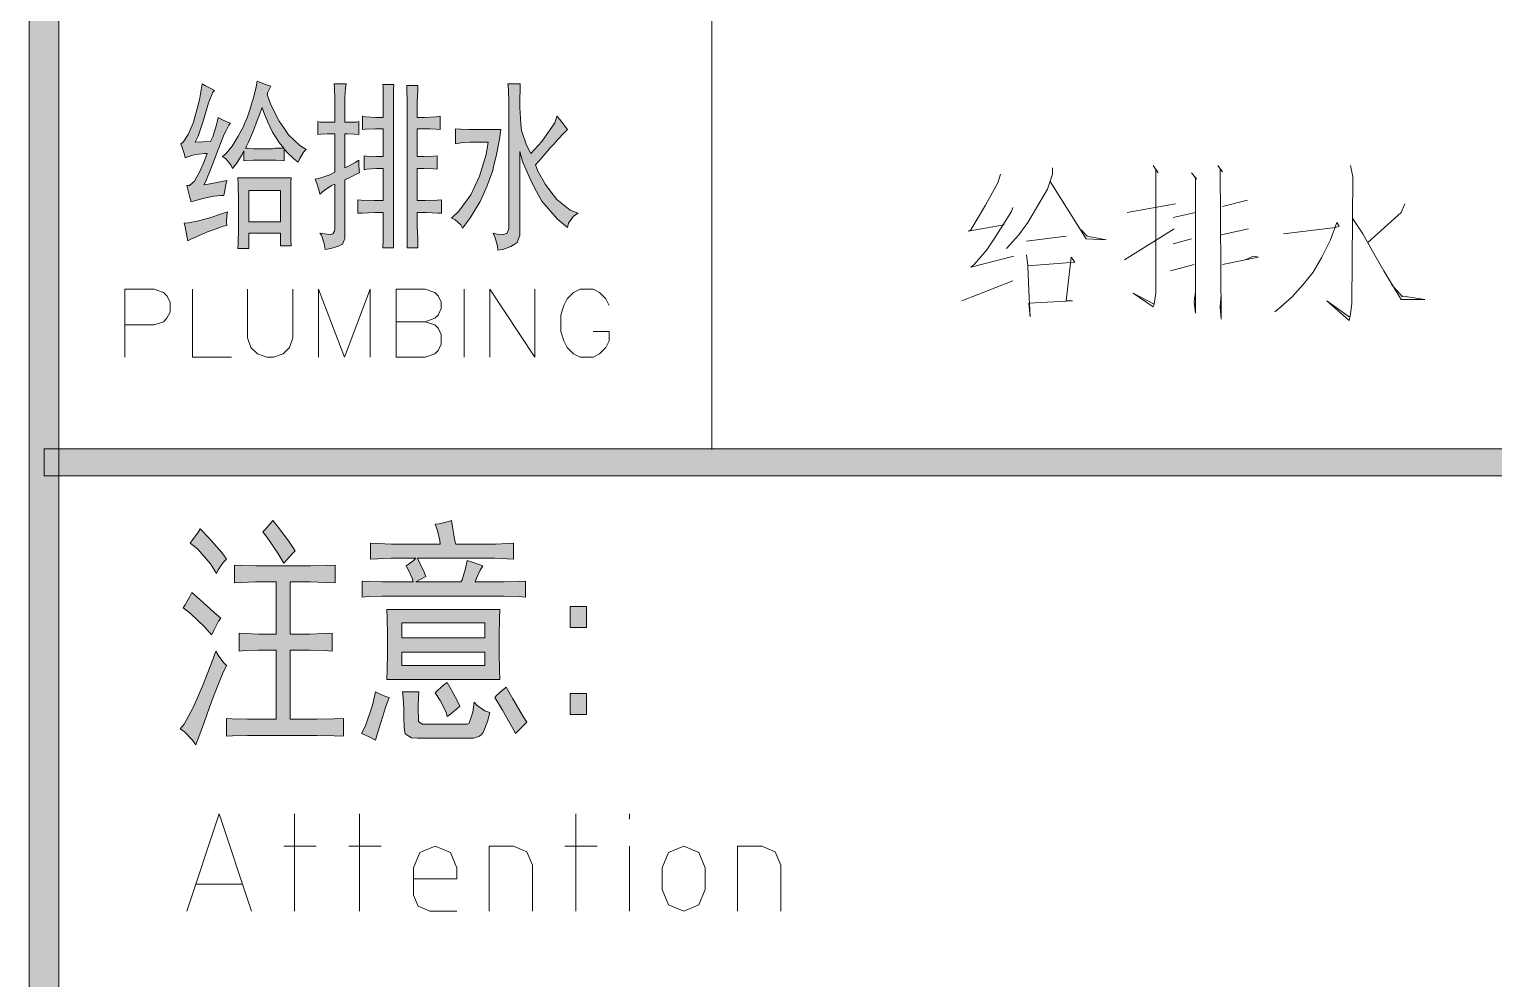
# Model space of a CAD drawing. Header units: millimetres. Extents: x 805 to 6044844, y 120 to 7887884.
# Drawn here: x 6035803 to 6039287, y 7865268 to 7867527 of the extents above; entities that cross this region are included whole.
import ezdxf

# ---------------------------------------------------------------- set-up
doc = ezdxf.new("R2010")
doc.units = ezdxf.units.MM

msp = doc.modelspace()

# ---------------------------------------------------------------- hatches: boundary and pattern name
h = msp.add_hatch(color=0)
h.dxf.hatch_style = 2
h.paths.add_polyline_path([(6035873.4, 7800292.4), (6035803.1, 7800292.4), (6035803.1, 7886384.4), (6035873.4, 7886384.4)])
h = msp.add_hatch(color=0)
h.dxf.hatch_style = 2
h.paths.add_polyline_path([(6036243.7, 7867381.1), (6036240, 7867377.4), (6036229.8, 7867351.6), (6036223.3, 7867329.6), (6036216.9, 7867308.1), (6036204.5, 7867272.2), (6036198.1, 7867258.2), (6036234.6, 7867259.8), (6036240, 7867270.6), (6036248.6, 7867299.6), (6036252.3, 7867317.3), (6036259.3, 7867313), (6036274.3, 7867306), (6036281.8, 7867303.8), (6036278.1, 7867298.5), (6036270.6, 7867284.5), (6036266.3, 7867275.9), (6036262.5, 7867266.8), (6036251.2, 7867236.8), (6036243.2, 7867215.8), (6036235.1, 7867194.9), (6036222.8, 7867165.4), (6036218.5, 7867156.8), (6036233.5, 7867159.5), (6036260.9, 7867164.3), (6036272.7, 7867167), (6036270.6, 7867156.8), (6036267.3, 7867139.1), (6036266.3, 7867131.6), (6036258.8, 7867131.6), (6036241, 7867129.4), (6036230.3, 7867127.3), (6036220.1, 7867125.1), (6036198.6, 7867119.8), (6036187.9, 7867116), (6036185.2, 7867126.2), (6036180.4, 7867145.5), (6036177.7, 7867155.2), (6036184.2, 7867155.2), (6036196, 7867165.4), (6036201.9, 7867176.1), (6036207.8, 7867186.9), (6036219.6, 7867214.2), (6036226, 7867230.9), (6036219.6, 7867230.9), (6036206.2, 7867229.8), (6036199.2, 7867228.7), (6036192.2, 7867227.1), (6036179.9, 7867223.3), (6036174, 7867220.7), (6036172.3, 7867228.7), (6036167, 7867245.4), (6036163.8, 7867254.5), (6036169.1, 7867258.2), (6036180.9, 7867276.5), (6036187.4, 7867291), (6036193.8, 7867306), (6036207.8, 7867358.6), (6036214.7, 7867396.7), (6036222.3, 7867392.4), (6036236.7, 7867384.9)])
h = msp.add_hatch(color=0)
h.paths.add_polyline_path([(6036377.9, 7867391.3), (6036375.2, 7867387), (6036370.9, 7867377.4), (6036369.3, 7867371.5), (6036377.4, 7867347.3), (6036397.2, 7867308.1), (6036408.5, 7867292), (6036419.8, 7867275.9), (6036446.6, 7867250.7), (6036461.6, 7867241.1), (6036455.7, 7867234.6), (6036446.6, 7867219.1), (6036442.8, 7867211), (6036432.6, 7867218.5), (6036416, 7867234.6), (6036409.6, 7867242.7), (6036409.6, 7867214.2), (6036402.6, 7867214.8), (6036390.2, 7867215.8), (6036384.3, 7867215.8), (6036343.5, 7867215.8), (6036336, 7867215.8), (6036321, 7867214.8), (6036313.5, 7867214.2), (6036313.5, 7867237.8), (6036309.2, 7867228.7), (6036295.8, 7867207.2), (6036286.7, 7867195.4), (6036282.4, 7867204), (6036270.6, 7867218.5), (6036262.5, 7867224.4), (6036271.1, 7867230.9), (6036286.1, 7867249.1), (6036293.1, 7867260.4), (6036300.1, 7867272.2), (6036311.9, 7867294.2), (6036316.7, 7867305.5), (6036321.5, 7867316.2), (6036329.6, 7867339.8), (6036332.8, 7867351.6), (6036336.6, 7867364), (6036342.5, 7867389.7), (6036345.2, 7867403.1), (6036353.2, 7867399.9), (6036369.8, 7867394)])
h.paths.add_polyline_path([(6036408.5, 7867244.3), (6036397.8, 7867257.2), (6036381.7, 7867281.8), (6036376.3, 7867293.7), (6036370.9, 7867305.5), (6036361.3, 7867329.1), (6036357.5, 7867340.9), (6036352.7, 7867328), (6036343, 7867303.8), (6036338.7, 7867292), (6036334.4, 7867280.2), (6036323.7, 7867256.6), (6036317.3, 7867244.3), (6036322.6, 7867243.7), (6036336, 7867242.7), (6036343.5, 7867242.7), (6036381.7, 7867242.7), (6036388.1, 7867243.7), (6036401.5, 7867244.3)])
h = msp.add_hatch(color=0)
h.dxf.hatch_style = 2
h.paths.add_polyline_path([(6036483.1, 7867170.2), (6036494.4, 7867172.9), (6036518, 7867180.9), (6036529.8, 7867186.9), (6036529.8, 7867278.1), (6036520.1, 7867278.1), (6036512.1, 7867278.1), (6036497, 7867277.6), (6036489.5, 7867276.5), (6036489.5, 7867307.1), (6036496, 7867306), (6036511, 7867305.5), (6036520.1, 7867305.5), (6036529.8, 7867305.5), (6036529.8, 7867351.1), (6036529.8, 7867362.9), (6036529.2, 7867385.4), (6036528.7, 7867396.7), (6036556.6, 7867396.7), (6036555.5, 7867387), (6036553.9, 7867364.5), (6036553.9, 7867351.1), (6036553.9, 7867305.5), (6036565.7, 7867305.5), (6036581.8, 7867306), (6036587.2, 7867307.1), (6036587.2, 7867276.5), (6036577, 7867277.6), (6036560.4, 7867278.1), (6036553.9, 7867278.1), (6036553.9, 7867197), (6036562.5, 7867200.8), (6036578.6, 7867209.9), (6036587.2, 7867215.8), (6036587.2, 7867205.6), (6036587.7, 7867190.6), (6036588.3, 7867185.2), (6036582.4, 7867183.1), (6036565.7, 7867174.5), (6036553.9, 7867168.6), (6036553.9, 7867040.3), (6036553.4, 7867029.1), (6036548, 7867015.7), (6036543.2, 7867013), (6036538.4, 7867010.8), (6036520.7, 7867005.5), (6036507.2, 7867002.8), (6036504.6, 7867017.3), (6036498.1, 7867036.6), (6036494.4, 7867041.9), (6036505.1, 7867040.3), (6036519, 7867038.7), (6036522.3, 7867039.3), (6036525.5, 7867039.8), (6036529.2, 7867046.2), (6036529.8, 7867052.1), (6036529.8, 7867158.4), (6036522.3, 7867155.2), (6036504.6, 7867143.4), (6036494.4, 7867134.8), (6036492.7, 7867142.3), (6036486.8, 7867160)])
h = msp.add_hatch(color=0)
h.dxf.hatch_style = 2
h.paths.add_polyline_path([(6036645.2, 7867340.9), (6036645.2, 7867360.2), (6036644.6, 7867387), (6036644.1, 7867395.1), (6036670.4, 7867395.1), (6036669.9, 7867383.3), (6036669.3, 7867352.7), (6036669.3, 7867333.9), (6036669.3, 7867006.5), (6036644.1, 7867006.5), (6036644.6, 7867024.8), (6036645.2, 7867054.3), (6036645.2, 7867065.6), (6036645.2, 7867090.8), (6036624.8, 7867090.8), (6036594.7, 7867089.7), (6036584.5, 7867089.2), (6036584.5, 7867121.4), (6036592.6, 7867120.3), (6036623.2, 7867119.8), (6036645.2, 7867119.8), (6036645.2, 7867195.4), (6036629.1, 7867195.4), (6036606, 7867193.8), (6036599.5, 7867192.2), (6036599.5, 7867226), (6036605.4, 7867225), (6036628, 7867224.4), (6036645.2, 7867224.4), (6036645.2, 7867289.9), (6036626.9, 7867289.9), (6036602.2, 7867289.4), (6036595.8, 7867288.3), (6036595.8, 7867320.5), (6036602.8, 7867318.9), (6036627.5, 7867317.3), (6036645.2, 7867317.3)])
h = msp.add_hatch(color=0)
h.dxf.hatch_style = 2
h.paths.add_polyline_path([(6036727.8, 7867392.9), (6036727.3, 7867382.2), (6036726.2, 7867354.3), (6036726.2, 7867337.7), (6036726.2, 7867317.3), (6036743.4, 7867317.3), (6036770.7, 7867318.9), (6036780.9, 7867320.5), (6036780.9, 7867288.3), (6036771.3, 7867289.4), (6036756.8, 7867289.9), (6036752, 7867289.9), (6036726.2, 7867289.9), (6036726.2, 7867224.4), (6036741.8, 7867224.4), (6036764.8, 7867225), (6036773.4, 7867226), (6036773.4, 7867193.8), (6036764.8, 7867194.9), (6036741.8, 7867195.4), (6036726.2, 7867195.4), (6036726.2, 7867119.8), (6036745, 7867119.8), (6036773.4, 7867120.3), (6036783.6, 7867121.4), (6036783.6, 7867089.2), (6036775.6, 7867089.7), (6036747.1, 7867090.8), (6036726.2, 7867090.8), (6036726.2, 7867065.6), (6036726.2, 7867058.6), (6036727.3, 7867029.1), (6036727.8, 7867006.5), (6036702.1, 7867006.5), (6036702.1, 7867337.7), (6036702.1, 7867355.9), (6036701.5, 7867383.8), (6036701, 7867392.9)])
h = msp.add_hatch(color=0)
h.dxf.hatch_style = 2
h.paths.add_polyline_path([(6036970.9, 7867396.7), (6036970.9, 7867383.8), (6036970.4, 7867361.3), (6036970.4, 7867351.1), (6036969.9, 7867340.9), (6036971.5, 7867315.7), (6036972.5, 7867301.2), (6036974.1, 7867286.1), (6036986, 7867251.3), (6036996.2, 7867230.9), (6037022.4, 7867259.8), (6037053, 7867304.4), (6037058.4, 7867320.5), (6037065.4, 7867311.9), (6037077.7, 7867295.8), (6037083.6, 7867288.3), (6037075.6, 7867280.8), (6037059.5, 7867264.1), (6037051.4, 7867254.5), (6037043.4, 7867245.4), (6037021.4, 7867220.1), (6037007.4, 7867204), (6037012.8, 7867189.5), (6037031, 7867157.3), (6037044.5, 7867139.6), (6037057.9, 7867121.9), (6037090.1, 7867096.7), (6037108.9, 7867089.2), (6037098.1, 7867082.2), (6037085.8, 7867065.6), (6037083.6, 7867055.4), (6037059.5, 7867074.7), (6037022.4, 7867117.6), (6037009.6, 7867141.2), (6036996.7, 7867165.4), (6036976.8, 7867212.6), (6036969.9, 7867236.2), (6036969.9, 7867048.4), (6036970.4, 7867036.6), (6036963.4, 7867019.9), (6036956.4, 7867014.6), (6036948.9, 7867009.7), (6036929.6, 7867002.8), (6036917.8, 7867001.2), (6036917.3, 7867010.8), (6036911.4, 7867030.7), (6036906.5, 7867041.9), (6036916.2, 7867039.3), (6036931.2, 7867038.2), (6036935.5, 7867040.3), (6036939.8, 7867041.9), (6036944.1, 7867052.7), (6036944.1, 7867062.3), (6036944.1, 7867329.1), (6036944.1, 7867350), (6036943, 7867383.8), (6036941.9, 7867396.7)])
h = msp.add_hatch(color=0)
h.dxf.hatch_style = 2
h.paths.add_polyline_path([(6036925.3, 7867288.3), (6036922.1, 7867265.7), (6036914, 7867225), (6036909.2, 7867206.7), (6036904.9, 7867188.5), (6036892, 7867152.5), (6036884, 7867134.8), (6036875.9, 7867117.1), (6036851.2, 7867076.3), (6036834.1, 7867053.8), (6036829.8, 7867061.3), (6036816.4, 7867073.1), (6036807.2, 7867077.4), (6036825, 7867094), (6036853.4, 7867133.2), (6036863.6, 7867155.2), (6036874.3, 7867177.2), (6036889.9, 7867228.7), (6036894.7, 7867258.2), (6036860.9, 7867258.2), (6036851.2, 7867258.2), (6036829.8, 7867256.6), (6036817.4, 7867254.5), (6036817.4, 7867289.9), (6036829.2, 7867289.4), (6036849.6, 7867288.3), (6036859.3, 7867288.3)])
h = msp.add_hatch(color=0)
h.paths.add_polyline_path([(6036401, 7867011.4), (6036401, 7867041.9), (6036325.8, 7867041.9), (6036325.8, 7867004.9), (6036299.5, 7867004.9), (6036300.1, 7867014.6), (6036300.6, 7867055.4), (6036300.6, 7867086), (6036300.6, 7867116), (6036300.1, 7867160), (6036299.5, 7867173.4), (6036426.2, 7867173.4), (6036425.7, 7867162.7), (6036425.1, 7867123.5), (6036425.1, 7867096.2), (6036425.1, 7867068.2), (6036425.7, 7867025.8), (6036426.2, 7867011.4)])
h.paths.add_polyline_path([(6036401, 7867068.8), (6036401, 7867143.4), (6036325.8, 7867143.4), (6036325.8, 7867068.8)])
h = msp.add_hatch(color=0)
h.dxf.hatch_style = 2
h.paths.add_polyline_path([(6036171.3, 7867065.6), (6036182, 7867066.1), (6036206.2, 7867070.9), (6036219.6, 7867074.7), (6036233, 7867078.4), (6036260.4, 7867087.6), (6036274.3, 7867092.4), (6036272.7, 7867083.8), (6036272.2, 7867068.2), (6036272.7, 7867060.2), (6036264.7, 7867058), (6036241.6, 7867050), (6036227.1, 7867044.6), (6036212.6, 7867038.7), (6036189, 7867028.5), (6036180.4, 7867023.2), (6036178.3, 7867035), (6036174, 7867056.4)])
h = msp.add_hatch(color=0)
h.dxf.hatch_style = 2
h.paths.add_polyline_path([(6035838.5, 7866464.5), (6035838.5, 7866528.9), (6043344, 7866528.9), (6043344, 7866464.5)])
h = msp.add_hatch(color=0)
h.dxf.hatch_style = 2
h.paths.add_polyline_path([(6036358.6, 7866330.8), (6036364.5, 7866336.8), (6036376.3, 7866350.2), (6036382.2, 7866358.2), (6036392.9, 7866345.3), (6036419.8, 7866309.4), (6036435.9, 7866285.8), (6036429.4, 7866279.3), (6036416, 7866264.3), (6036409, 7866256.8), (6036394.5, 7866280.4), (6036369.3, 7866317.4)])
h = msp.add_hatch(color=0)
h.dxf.hatch_style = 2
h.paths.add_polyline_path([(6036679.5, 7866268.1), (6036663.9, 7866268.1), (6036631.7, 7866267), (6036615.1, 7866265.9), (6036615.1, 7866304), (6036632.8, 7866302.9), (6036665, 7866301.9), (6036679.5, 7866301.9), (6036780.4, 7866301.9), (6036779.9, 7866310.5), (6036774, 7866334.6), (6036768.6, 7866349.1), (6036778.3, 7866350.2), (6036797.6, 7866354.5), (6036807.8, 7866358.2), (6036811, 7866337.8), (6036815.8, 7866309.4), (6036818, 7866301.9), (6036895.3, 7866301.9), (6036912.4, 7866301.9), (6036941.9, 7866302.9), (6036954.8, 7866304), (6036954.8, 7866265.9), (6036940.3, 7866267), (6036910.8, 7866268.1), (6036895.3, 7866268.1), (6036726.7, 7866268.1), (6036732.6, 7866256.8), (6036742.8, 7866235.3), (6036746.6, 7866225.1), (6036723, 7866211.7), (6036829.8, 7866211.7), (6036833, 7866217.1), (6036840.5, 7866243.4), (6036844.8, 7866263.2), (6036855, 7866260), (6036873.3, 7866253), (6036881.8, 7866249.8), (6036875.9, 7866239.6), (6036866.8, 7866220.8), (6036863.6, 7866211.7), (6036914, 7866211.7), (6036932.8, 7866211.7), (6036967.2, 7866212.8), (6036983.3, 7866213.9), (6036983.3, 7866175.7), (6036967.2, 7866176.8), (6036932.8, 7866177.9), (6036914, 7866177.9), (6036660.7, 7866177.9), (6036643, 7866177.9), (6036609.7, 7866176.8), (6036594.7, 7866175.7), (6036594.7, 7866213.9), (6036610.8, 7866212.8), (6036643.6, 7866211.7), (6036660.7, 7866211.7), (6036716.5, 7866211.7), (6036713.9, 7866220.8), (6036705.3, 7866239.6), (6036699.4, 7866249.8), (6036704.7, 7866253), (6036716.5, 7866262.2), (6036723, 7866268.1)])
h = msp.add_hatch(color=0)
h.dxf.hatch_style = 2
h.paths.add_polyline_path([(6036209.9, 7866337.8), (6036229.8, 7866317.4), (6036261.4, 7866281.5), (6036272.2, 7866265.9), (6036264.7, 7866257.9), (6036252.8, 7866240.7), (6036248.6, 7866232.1), (6036234.1, 7866254.6), (6036202.9, 7866290.6), (6036185.8, 7866304), (6036191.7, 7866312.1), (6036204, 7866328.7)])
h = msp.add_hatch(color=0)
h.dxf.hatch_style = 2
h.paths.add_polyline_path([(6036456.3, 7866249.8), (6036472.4, 7866249.8), (6036509.4, 7866250.9), (6036530.8, 7866252), (6036530.8, 7866209.6), (6036507.8, 7866210.6), (6036471.3, 7866211.7), (6036457.9, 7866211.7), (6036424.1, 7866211.7), (6036424.1, 7866087.7), (6036456.3, 7866087.7), (6036470.7, 7866087.7), (6036504.6, 7866088.8), (6036523.9, 7866089.9), (6036523.9, 7866046.9), (6036505.1, 7866048.6), (6036471.3, 7866049.6), (6036456.3, 7866049.6), (6036424.1, 7866049.6), (6036424.1, 7865884.9), (6036466.4, 7865884.9), (6036486.8, 7865884.9), (6036528.7, 7865885.9), (6036550.7, 7865887), (6036550.7, 7865844.6), (6036528.7, 7865845.7), (6036487.4, 7865846.8), (6036468.1, 7865846.8), (6036344.6, 7865846.8), (6036322.6, 7865846.8), (6036286.7, 7865845.7), (6036272.2, 7865844.6), (6036272.2, 7865887), (6036285.6, 7865885.9), (6036322.6, 7865884.9), (6036346.2, 7865884.9), (6036390.2, 7865884.9), (6036390.2, 7866049.6), (6036363.4, 7866049.6), (6036347.3, 7866049.6), (6036316.7, 7866048.6), (6036302.8, 7866046.9), (6036302.8, 7866089.9), (6036316.7, 7866088.8), (6036348.4, 7866087.7), (6036365, 7866087.7), (6036390.2, 7866087.7), (6036390.2, 7866211.7), (6036358.6, 7866211.7), (6036341.4, 7866211.7), (6036307.6, 7866210.6), (6036291, 7866209.6), (6036291, 7866252), (6036307.6, 7866250.9), (6036342.5, 7866249.8), (6036360.2, 7866249.8)])
h = msp.add_hatch(color=0)
h.dxf.hatch_style = 2
h.paths.add_polyline_path([(6036189.5, 7866187), (6036208.8, 7866169.8), (6036243.2, 7866139.3), (6036258.8, 7866125.8), (6036253.4, 7866118.3), (6036242.7, 7866097.9), (6036236.7, 7866085.6), (6036220.6, 7866104.4), (6036186.8, 7866137.1), (6036169.1, 7866150.5), (6036174, 7866157.5), (6036184.2, 7866175.7)])
h = msp.add_hatch(color=0)
h.paths.add_polyline_path([(6036922.6, 7866146.2), (6036921.6, 7866124.8), (6036921, 7866083.4), (6036921, 7866063), (6036921, 7866043.7), (6036921.6, 7866001.9), (6036922.6, 7865979.9), (6036653.7, 7865979.9), (6036654.8, 7866001.9), (6036655.4, 7866044.8), (6036655.4, 7866065.2), (6036655.4, 7866085.6), (6036654.8, 7866125.8), (6036653.7, 7866146.2)])
h.paths.add_polyline_path([(6036887.2, 7866078.6), (6036887.2, 7866114.6), (6036689.2, 7866114.6), (6036689.2, 7866078.6)])
h.paths.add_polyline_path([(6036887.2, 7866013.1), (6036887.2, 7866044.8), (6036689.2, 7866044.8), (6036689.2, 7866013.1)])
h = msp.add_hatch(color=0)
h.dxf.hatch_style = 2
h.paths.add_polyline_path([(6037128.7, 7866103.3), (6037089.5, 7866103.3), (6037089.5, 7866153.2), (6037128.7, 7866153.2)])
h = msp.add_hatch(color=0)
h.dxf.hatch_style = 2
h.paths.add_polyline_path([(6036272.2, 7866013.1), (6036263, 7865993.3), (6036242.1, 7865941.8), (6036230.8, 7865911.2), (6036219.6, 7865880), (6036204, 7865836.6), (6036199.7, 7865824.2), (6036191.1, 7865835.5), (6036172.3, 7865854.8), (6036162.2, 7865862.3), (6036171.8, 7865873.6), (6036192.7, 7865912.8), (6036204.5, 7865940.1), (6036216.4, 7865968.1), (6036237.3, 7866021.2), (6036246.9, 7866046.9), (6036252.8, 7866037.3), (6036265.2, 7866020.1)])
h = msp.add_hatch(color=0)
h.dxf.hatch_style = 2
h.paths.add_polyline_path([(6036797.6, 7865972.9), (6036806.7, 7865955.7), (6036821.7, 7865927.8), (6036827.6, 7865916.5), (6036820.1, 7865909.6), (6036805.1, 7865897.2), (6036797.6, 7865891.8), (6036794.9, 7865902), (6036780.4, 7865929.9), (6036768.6, 7865948.2), (6036774, 7865953.6), (6036788.5, 7865965.9)])
h = msp.add_hatch(color=0)
h.dxf.hatch_style = 2
h.paths.add_polyline_path([(6036659.1, 7865936.9), (6036651.6, 7865915.5), (6036635.5, 7865865), (6036626.9, 7865835.5), (6036616.7, 7865840.9), (6036600.1, 7865848.9), (6036593.1, 7865851.1), (6036603.3, 7865869.3), (6036619.9, 7865918.7), (6036626.9, 7865950.3), (6036634.4, 7865946), (6036650.5, 7865939.1)])
h = msp.add_hatch(color=0)
h.dxf.hatch_style = 2
h.paths.add_polyline_path([(6036730, 7865950.3), (6036728.9, 7865938), (6036728.3, 7865917.6), (6036728.3, 7865909.6), (6036728.3, 7865903.1), (6036728.9, 7865890.8), (6036728.9, 7865884.9), (6036729.4, 7865879.5), (6036737.5, 7865873.6), (6036745, 7865873.6), (6036844.8, 7865873.6), (6036849.6, 7865875.7), (6036858.2, 7865902), (6036861.4, 7865925.7), (6036868.4, 7865917.6), (6036887.2, 7865905.3), (6036899, 7865901), (6036893.1, 7865879.5), (6036882.9, 7865853.7), (6036878.6, 7865848.9), (6036874.3, 7865844.6), (6036859.8, 7865839.8), (6036849.6, 7865839.8), (6036726.7, 7865839.8), (6036712.2, 7865840.9), (6036697.2, 7865850.5), (6036696.1, 7865859.1), (6036695.1, 7865867.7), (6036694.5, 7865887), (6036694.5, 7865898.3), (6036694.5, 7865909.6), (6036692.9, 7865935.9), (6036691.3, 7865950.3)])
h = msp.add_hatch(color=0)
h.dxf.hatch_style = 2
h.paths.add_polyline_path([(6036937.7, 7865961.6), (6036953.8, 7865933.7), (6036978.4, 7865891.8), (6036986.5, 7865878.4), (6036979, 7865870.4), (6036965.6, 7865857), (6036959.7, 7865851.1), (6036953.8, 7865863.4), (6036929.1, 7865906.3), (6036910.8, 7865936.9), (6036915.6, 7865942.3), (6036929.1, 7865954.6)])
h = msp.add_hatch(color=0)
h.dxf.hatch_style = 2
h.paths.add_polyline_path([(6037128.7, 7865896.1), (6037089.5, 7865896.1), (6037089.5, 7865946), (6037128.7, 7865946)])

# ---------------------------------------------------------------- linework, layer by layer
at = {"color": 0, "lineweight": 0}
for points in [[(6035873.4, 7800292.4), (6035803.1, 7800292.4), (6035803.1, 7886384.4), (6035873.4, 7886384.4)], [(6036243.7, 7867381.1), (6036240, 7867377.4), (6036229.8, 7867351.6), (6036223.3, 7867329.6), (6036216.9, 7867308.1), (6036204.5, 7867272.2), (6036198.1, 7867258.2), (6036234.6, 7867259.8), (6036240, 7867270.6), (6036248.6, 7867299.6), (6036252.3, 7867317.3), (6036259.3, 7867313), (6036274.3, 7867306), (6036281.8, 7867303.8), (6036278.1, 7867298.5), (6036270.6, 7867284.5), (6036266.3, 7867275.9), (6036262.5, 7867266.8), (6036251.2, 7867236.8), (6036243.2, 7867215.8), (6036235.1, 7867194.9), (6036222.8, 7867165.4), (6036218.5, 7867156.8), (6036233.5, 7867159.5), (6036260.9, 7867164.3), (6036272.7, 7867167), (6036270.6, 7867156.8), (6036267.3, 7867139.1), (6036266.3, 7867131.6), (6036258.8, 7867131.6), (6036241, 7867129.4), (6036230.3, 7867127.3), (6036220.1, 7867125.1), (6036198.6, 7867119.8), (6036187.9, 7867116), (6036185.2, 7867126.2), (6036180.4, 7867145.5), (6036177.7, 7867155.2), (6036184.2, 7867155.2), (6036196, 7867165.4), (6036201.9, 7867176.1), (6036207.8, 7867186.9), (6036219.6, 7867214.2), (6036226, 7867230.9), (6036219.6, 7867230.9), (6036206.2, 7867229.8), (6036199.2, 7867228.7), (6036192.2, 7867227.1), (6036179.9, 7867223.3), (6036174, 7867220.7), (6036172.3, 7867228.7), (6036167, 7867245.4), (6036163.8, 7867254.5), (6036169.1, 7867258.2), (6036180.9, 7867276.5), (6036187.4, 7867291), (6036193.8, 7867306), (6036207.8, 7867358.6), (6036214.7, 7867396.7), (6036222.3, 7867392.4), (6036236.7, 7867384.9)], [(6036377.9, 7867391.3), (6036375.2, 7867387), (6036370.9, 7867377.4), (6036369.3, 7867371.5), (6036377.4, 7867347.3), (6036397.2, 7867308.1), (6036408.5, 7867292), (6036419.8, 7867275.9), (6036446.6, 7867250.7), (6036461.6, 7867241.1), (6036455.7, 7867234.6), (6036446.6, 7867219.1), (6036442.8, 7867211), (6036432.6, 7867218.5), (6036416, 7867234.6), (6036409.6, 7867242.7), (6036409.6, 7867214.2), (6036402.6, 7867214.8), (6036390.2, 7867215.8), (6036384.3, 7867215.8), (6036343.5, 7867215.8), (6036336, 7867215.8), (6036321, 7867214.8), (6036313.5, 7867214.2), (6036313.5, 7867237.8), (6036309.2, 7867228.7), (6036295.8, 7867207.2), (6036286.7, 7867195.4), (6036282.4, 7867204), (6036270.6, 7867218.5), (6036262.5, 7867224.4), (6036271.1, 7867230.9), (6036286.1, 7867249.1), (6036293.1, 7867260.4), (6036300.1, 7867272.2), (6036311.9, 7867294.2), (6036316.7, 7867305.5), (6036321.5, 7867316.2), (6036329.6, 7867339.8), (6036332.8, 7867351.6), (6036336.6, 7867364), (6036342.5, 7867389.7), (6036345.2, 7867403.1), (6036353.2, 7867399.9), (6036369.8, 7867394)], [(6036483.1, 7867170.2), (6036494.4, 7867172.9), (6036518, 7867180.9), (6036529.8, 7867186.9), (6036529.8, 7867278.1), (6036520.1, 7867278.1), (6036512.1, 7867278.1), (6036497, 7867277.6), (6036489.5, 7867276.5), (6036489.5, 7867307.1), (6036496, 7867306), (6036511, 7867305.5), (6036520.1, 7867305.5), (6036529.8, 7867305.5), (6036529.8, 7867351.1), (6036529.8, 7867362.9), (6036529.2, 7867385.4), (6036528.7, 7867396.7), (6036556.6, 7867396.7), (6036555.5, 7867387), (6036553.9, 7867364.5), (6036553.9, 7867351.1), (6036553.9, 7867305.5), (6036565.7, 7867305.5), (6036581.8, 7867306), (6036587.2, 7867307.1), (6036587.2, 7867276.5), (6036577, 7867277.6), (6036560.4, 7867278.1), (6036553.9, 7867278.1), (6036553.9, 7867197), (6036562.5, 7867200.8), (6036578.6, 7867209.9), (6036587.2, 7867215.8), (6036587.2, 7867205.6), (6036587.7, 7867190.6), (6036588.3, 7867185.2), (6036582.4, 7867183.1), (6036565.7, 7867174.5), (6036553.9, 7867168.6), (6036553.9, 7867040.3), (6036553.4, 7867029.1), (6036548, 7867015.7), (6036543.2, 7867013), (6036538.4, 7867010.8), (6036520.7, 7867005.5), (6036507.2, 7867002.8), (6036504.6, 7867017.3), (6036498.1, 7867036.6), (6036494.4, 7867041.9), (6036505.1, 7867040.3), (6036519, 7867038.7), (6036522.3, 7867039.3), (6036525.5, 7867039.8), (6036529.2, 7867046.2), (6036529.8, 7867052.1), (6036529.8, 7867158.4), (6036522.3, 7867155.2), (6036504.6, 7867143.4), (6036494.4, 7867134.8), (6036492.7, 7867142.3), (6036486.8, 7867160)], [(6036645.2, 7867340.9), (6036645.2, 7867360.2), (6036644.6, 7867387), (6036644.1, 7867395.1), (6036670.4, 7867395.1), (6036669.9, 7867383.3), (6036669.3, 7867352.7), (6036669.3, 7867333.9), (6036669.3, 7867006.5), (6036644.1, 7867006.5), (6036644.6, 7867024.8), (6036645.2, 7867054.3), (6036645.2, 7867065.6), (6036645.2, 7867090.8), (6036624.8, 7867090.8), (6036594.7, 7867089.7), (6036584.5, 7867089.2), (6036584.5, 7867121.4), (6036592.6, 7867120.3), (6036623.2, 7867119.8), (6036645.2, 7867119.8), (6036645.2, 7867195.4), (6036629.1, 7867195.4), (6036606, 7867193.8), (6036599.5, 7867192.2), (6036599.5, 7867226), (6036605.4, 7867225), (6036628, 7867224.4), (6036645.2, 7867224.4), (6036645.2, 7867289.9), (6036626.9, 7867289.9), (6036602.2, 7867289.4), (6036595.8, 7867288.3), (6036595.8, 7867320.5), (6036602.8, 7867318.9), (6036627.5, 7867317.3), (6036645.2, 7867317.3)], [(6036727.8, 7867392.9), (6036727.3, 7867382.2), (6036726.2, 7867354.3), (6036726.2, 7867337.7), (6036726.2, 7867317.3), (6036743.4, 7867317.3), (6036770.7, 7867318.9), (6036780.9, 7867320.5), (6036780.9, 7867288.3), (6036771.3, 7867289.4), (6036756.8, 7867289.9), (6036752, 7867289.9), (6036726.2, 7867289.9), (6036726.2, 7867224.4), (6036741.8, 7867224.4), (6036764.8, 7867225), (6036773.4, 7867226), (6036773.4, 7867193.8), (6036764.8, 7867194.9), (6036741.8, 7867195.4), (6036726.2, 7867195.4), (6036726.2, 7867119.8), (6036745, 7867119.8), (6036773.4, 7867120.3), (6036783.6, 7867121.4), (6036783.6, 7867089.2), (6036775.6, 7867089.7), (6036747.1, 7867090.8), (6036726.2, 7867090.8), (6036726.2, 7867065.6), (6036726.2, 7867058.6), (6036727.3, 7867029.1), (6036727.8, 7867006.5), (6036702.1, 7867006.5), (6036702.1, 7867337.7), (6036702.1, 7867355.9), (6036701.5, 7867383.8), (6036701, 7867392.9)], [(6036970.9, 7867396.7), (6036970.9, 7867383.8), (6036970.4, 7867361.3), (6036970.4, 7867351.1), (6036969.9, 7867340.9), (6036971.5, 7867315.7), (6036972.5, 7867301.2), (6036974.1, 7867286.1), (6036986, 7867251.3), (6036996.2, 7867230.9), (6037022.4, 7867259.8), (6037053, 7867304.4), (6037058.4, 7867320.5), (6037065.4, 7867311.9), (6037077.7, 7867295.8), (6037083.6, 7867288.3), (6037075.6, 7867280.8), (6037059.5, 7867264.1), (6037051.4, 7867254.5), (6037043.4, 7867245.4), (6037021.4, 7867220.1), (6037007.4, 7867204), (6037012.8, 7867189.5), (6037031, 7867157.3), (6037044.5, 7867139.6), (6037057.9, 7867121.9), (6037090.1, 7867096.7), (6037108.9, 7867089.2), (6037098.1, 7867082.2), (6037085.8, 7867065.6), (6037083.6, 7867055.4), (6037059.5, 7867074.7), (6037022.4, 7867117.6), (6037009.6, 7867141.2), (6036996.7, 7867165.4), (6036976.8, 7867212.6), (6036969.9, 7867236.2), (6036969.9, 7867048.4), (6036970.4, 7867036.6), (6036963.4, 7867019.9), (6036956.4, 7867014.6), (6036948.9, 7867009.7), (6036929.6, 7867002.8), (6036917.8, 7867001.2), (6036917.3, 7867010.8), (6036911.4, 7867030.7), (6036906.5, 7867041.9), (6036916.2, 7867039.3), (6036931.2, 7867038.2), (6036935.5, 7867040.3), (6036939.8, 7867041.9), (6036944.1, 7867052.7), (6036944.1, 7867062.3), (6036944.1, 7867329.1), (6036944.1, 7867350), (6036943, 7867383.8), (6036941.9, 7867396.7)], [(6036408.5, 7867244.3), (6036397.8, 7867257.2), (6036381.7, 7867281.8), (6036376.3, 7867293.7), (6036370.9, 7867305.5), (6036361.3, 7867329.1), (6036357.5, 7867340.9), (6036352.7, 7867328), (6036343, 7867303.8), (6036338.7, 7867292), (6036334.4, 7867280.2), (6036323.7, 7867256.6), (6036317.3, 7867244.3), (6036322.6, 7867243.7), (6036336, 7867242.7), (6036343.5, 7867242.7), (6036381.7, 7867242.7), (6036388.1, 7867243.7), (6036401.5, 7867244.3)], [(6036925.3, 7867288.3), (6036922.1, 7867265.7), (6036914, 7867225), (6036909.2, 7867206.7), (6036904.9, 7867188.5), (6036892, 7867152.5), (6036884, 7867134.8), (6036875.9, 7867117.1), (6036851.2, 7867076.3), (6036834.1, 7867053.8), (6036829.8, 7867061.3), (6036816.4, 7867073.1), (6036807.2, 7867077.4), (6036825, 7867094), (6036853.4, 7867133.2), (6036863.6, 7867155.2), (6036874.3, 7867177.2), (6036889.9, 7867228.7), (6036894.7, 7867258.2), (6036860.9, 7867258.2), (6036851.2, 7867258.2), (6036829.8, 7867256.6), (6036817.4, 7867254.5), (6036817.4, 7867289.9), (6036829.2, 7867289.4), (6036849.6, 7867288.3), (6036859.3, 7867288.3)], [(6036401, 7867011.4), (6036401, 7867041.9), (6036325.8, 7867041.9), (6036325.8, 7867004.9), (6036299.5, 7867004.9), (6036300.1, 7867014.6), (6036300.6, 7867055.4), (6036300.6, 7867086), (6036300.6, 7867116), (6036300.1, 7867160), (6036299.5, 7867173.4), (6036426.2, 7867173.4), (6036425.7, 7867162.7), (6036425.1, 7867123.5), (6036425.1, 7867096.2), (6036425.1, 7867068.2), (6036425.7, 7867025.8), (6036426.2, 7867011.4)], [(6036401, 7867068.8), (6036401, 7867143.4), (6036325.8, 7867143.4), (6036325.8, 7867068.8)], [(6036171.3, 7867065.6), (6036182, 7867066.1), (6036206.2, 7867070.9), (6036219.6, 7867074.7), (6036233, 7867078.4), (6036260.4, 7867087.6), (6036274.3, 7867092.4), (6036272.7, 7867083.8), (6036272.2, 7867068.2), (6036272.7, 7867060.2), (6036264.7, 7867058), (6036241.6, 7867050), (6036227.1, 7867044.6), (6036212.6, 7867038.7), (6036189, 7867028.5), (6036180.4, 7867023.2), (6036178.3, 7867035), (6036174, 7867056.4)], [(6035838.5, 7866464.5), (6035838.5, 7866528.9), (6043344, 7866528.9), (6043344, 7866464.5)], [(6036358.6, 7866330.8), (6036364.5, 7866336.8), (6036376.3, 7866350.2), (6036382.2, 7866358.2), (6036392.9, 7866345.3), (6036419.8, 7866309.4), (6036435.9, 7866285.8), (6036429.4, 7866279.3), (6036416, 7866264.3), (6036409, 7866256.8), (6036394.5, 7866280.4), (6036369.3, 7866317.4)], [(6036679.5, 7866268.1), (6036663.9, 7866268.1), (6036631.7, 7866267), (6036615.1, 7866265.9), (6036615.1, 7866304), (6036632.8, 7866302.9), (6036665, 7866301.9), (6036679.5, 7866301.9), (6036780.4, 7866301.9), (6036779.9, 7866310.5), (6036774, 7866334.6), (6036768.6, 7866349.1), (6036778.3, 7866350.2), (6036797.6, 7866354.5), (6036807.8, 7866358.2), (6036811, 7866337.8), (6036815.8, 7866309.4), (6036818, 7866301.9), (6036895.3, 7866301.9), (6036912.4, 7866301.9), (6036941.9, 7866302.9), (6036954.8, 7866304), (6036954.8, 7866265.9), (6036940.3, 7866267), (6036910.8, 7866268.1), (6036895.3, 7866268.1), (6036726.7, 7866268.1), (6036732.6, 7866256.8), (6036742.8, 7866235.3), (6036746.6, 7866225.1), (6036723, 7866211.7), (6036829.8, 7866211.7), (6036833, 7866217.1), (6036840.5, 7866243.4), (6036844.8, 7866263.2), (6036855, 7866260), (6036873.3, 7866253), (6036881.8, 7866249.8), (6036875.9, 7866239.6), (6036866.8, 7866220.8), (6036863.6, 7866211.7), (6036914, 7866211.7), (6036932.8, 7866211.7), (6036967.2, 7866212.8), (6036983.3, 7866213.9), (6036983.3, 7866175.7), (6036967.2, 7866176.8), (6036932.8, 7866177.9), (6036914, 7866177.9), (6036660.7, 7866177.9), (6036643, 7866177.9), (6036609.7, 7866176.8), (6036594.7, 7866175.7), (6036594.7, 7866213.9), (6036610.8, 7866212.8), (6036643.6, 7866211.7), (6036660.7, 7866211.7), (6036716.5, 7866211.7), (6036713.9, 7866220.8), (6036705.3, 7866239.6), (6036699.4, 7866249.8), (6036704.7, 7866253), (6036716.5, 7866262.2), (6036723, 7866268.1)], [(6036209.9, 7866337.8), (6036229.8, 7866317.4), (6036261.4, 7866281.5), (6036272.2, 7866265.9), (6036264.7, 7866257.9), (6036252.8, 7866240.7), (6036248.6, 7866232.1), (6036234.1, 7866254.6), (6036202.9, 7866290.6), (6036185.8, 7866304), (6036191.7, 7866312.1), (6036204, 7866328.7)], [(6036456.3, 7866249.8), (6036472.4, 7866249.8), (6036509.4, 7866250.9), (6036530.8, 7866252), (6036530.8, 7866209.6), (6036507.8, 7866210.6), (6036471.3, 7866211.7), (6036457.9, 7866211.7), (6036424.1, 7866211.7), (6036424.1, 7866087.7), (6036456.3, 7866087.7), (6036470.7, 7866087.7), (6036504.6, 7866088.8), (6036523.9, 7866089.9), (6036523.9, 7866046.9), (6036505.1, 7866048.6), (6036471.3, 7866049.6), (6036456.3, 7866049.6), (6036424.1, 7866049.6), (6036424.1, 7865884.9), (6036466.4, 7865884.9), (6036486.8, 7865884.9), (6036528.7, 7865885.9), (6036550.7, 7865887), (6036550.7, 7865844.6), (6036528.7, 7865845.7), (6036487.4, 7865846.8), (6036468.1, 7865846.8), (6036344.6, 7865846.8), (6036322.6, 7865846.8), (6036286.7, 7865845.7), (6036272.2, 7865844.6), (6036272.2, 7865887), (6036285.6, 7865885.9), (6036322.6, 7865884.9), (6036346.2, 7865884.9), (6036390.2, 7865884.9), (6036390.2, 7866049.6), (6036363.4, 7866049.6), (6036347.3, 7866049.6), (6036316.7, 7866048.6), (6036302.8, 7866046.9), (6036302.8, 7866089.9), (6036316.7, 7866088.8), (6036348.4, 7866087.7), (6036365, 7866087.7), (6036390.2, 7866087.7), (6036390.2, 7866211.7), (6036358.6, 7866211.7), (6036341.4, 7866211.7), (6036307.6, 7866210.6), (6036291, 7866209.6), (6036291, 7866252), (6036307.6, 7866250.9), (6036342.5, 7866249.8), (6036360.2, 7866249.8)], [(6036189.5, 7866187), (6036208.8, 7866169.8), (6036243.2, 7866139.3), (6036258.8, 7866125.8), (6036253.4, 7866118.3), (6036242.7, 7866097.9), (6036236.7, 7866085.6), (6036220.6, 7866104.4), (6036186.8, 7866137.1), (6036169.1, 7866150.5), (6036174, 7866157.5), (6036184.2, 7866175.7)], [(6036922.6, 7866146.2), (6036921.6, 7866124.8), (6036921, 7866083.4), (6036921, 7866063), (6036921, 7866043.7), (6036921.6, 7866001.9), (6036922.6, 7865979.9), (6036653.7, 7865979.9), (6036654.8, 7866001.9), (6036655.4, 7866044.8), (6036655.4, 7866065.2), (6036655.4, 7866085.6), (6036654.8, 7866125.8), (6036653.7, 7866146.2)], [(6037128.7, 7866103.3), (6037089.5, 7866103.3), (6037089.5, 7866153.2), (6037128.7, 7866153.2)], [(6036887.2, 7866078.6), (6036887.2, 7866114.6), (6036689.2, 7866114.6), (6036689.2, 7866078.6)], [(6036272.2, 7866013.1), (6036263, 7865993.3), (6036242.1, 7865941.8), (6036230.8, 7865911.2), (6036219.6, 7865880), (6036204, 7865836.6), (6036199.7, 7865824.2), (6036191.1, 7865835.5), (6036172.3, 7865854.8), (6036162.2, 7865862.3), (6036171.8, 7865873.6), (6036192.7, 7865912.8), (6036204.5, 7865940.1), (6036216.4, 7865968.1), (6036237.3, 7866021.2), (6036246.9, 7866046.9), (6036252.8, 7866037.3), (6036265.2, 7866020.1)], [(6036887.2, 7866013.1), (6036887.2, 7866044.8), (6036689.2, 7866044.8), (6036689.2, 7866013.1)], [(6036797.6, 7865972.9), (6036806.7, 7865955.7), (6036821.7, 7865927.8), (6036827.6, 7865916.5), (6036820.1, 7865909.6), (6036805.1, 7865897.2), (6036797.6, 7865891.8), (6036794.9, 7865902), (6036780.4, 7865929.9), (6036768.6, 7865948.2), (6036774, 7865953.6), (6036788.5, 7865965.9)], [(6036659.1, 7865936.9), (6036651.6, 7865915.5), (6036635.5, 7865865), (6036626.9, 7865835.5), (6036616.7, 7865840.9), (6036600.1, 7865848.9), (6036593.1, 7865851.1), (6036603.3, 7865869.3), (6036619.9, 7865918.7), (6036626.9, 7865950.3), (6036634.4, 7865946), (6036650.5, 7865939.1)], [(6036730, 7865950.3), (6036728.9, 7865938), (6036728.3, 7865917.6), (6036728.3, 7865909.6), (6036728.3, 7865903.1), (6036728.9, 7865890.8), (6036728.9, 7865884.9), (6036729.4, 7865879.5), (6036737.5, 7865873.6), (6036745, 7865873.6), (6036844.8, 7865873.6), (6036849.6, 7865875.7), (6036858.2, 7865902), (6036861.4, 7865925.7), (6036868.4, 7865917.6), (6036887.2, 7865905.3), (6036899, 7865901), (6036893.1, 7865879.5), (6036882.9, 7865853.7), (6036878.6, 7865848.9), (6036874.3, 7865844.6), (6036859.8, 7865839.8), (6036849.6, 7865839.8), (6036726.7, 7865839.8), (6036712.2, 7865840.9), (6036697.2, 7865850.5), (6036696.1, 7865859.1), (6036695.1, 7865867.7), (6036694.5, 7865887), (6036694.5, 7865898.3), (6036694.5, 7865909.6), (6036692.9, 7865935.9), (6036691.3, 7865950.3)], [(6036937.7, 7865961.6), (6036953.8, 7865933.7), (6036978.4, 7865891.8), (6036986.5, 7865878.4), (6036979, 7865870.4), (6036965.6, 7865857), (6036959.7, 7865851.1), (6036953.8, 7865863.4), (6036929.1, 7865906.3), (6036910.8, 7865936.9), (6036915.6, 7865942.3), (6036929.1, 7865954.6)], [(6037128.7, 7865896.1), (6037089.5, 7865896.1), (6037089.5, 7865946), (6037128.7, 7865946)]]:
    msp.add_lwpolyline(points, close=True, dxfattribs=at)
for points in [[(6037426.6, 7869722.7), (6037426.6, 7866526.7)], [(6038113.5, 7867182), (6038107.6, 7867161.6), (6038078.1, 7867108.5), (6038042.7, 7867049.5), (6038036.8, 7867046.2), (6038122.1, 7867061.3)], [(6038237.5, 7867197), (6038237.5, 7867182), (6038225.7, 7867146.6), (6038204.8, 7867111.2), (6038178.5, 7867067.2), (6038157.5, 7867037.7), (6038128, 7867004.9)], [(6038476.9, 7867203), (6038488.7, 7867185.2), (6038482.8, 7867193.8), (6038482.8, 7866898.7), (6038479.5, 7866872.4), (6038476.9, 7866866.5), (6038429.6, 7866898.7), (6038479.5, 7866872.4)], [(6038568.1, 7867185.2), (6038579.9, 7867170.2), (6038577.2, 7867176.1), (6038577.2, 7866851.4), (6038574, 7866878.3), (6038577.2, 7866901.9)], [(6038630.3, 7867203), (6038642.1, 7867187.9), (6038636.2, 7867193.8), (6038638.9, 7866836.9), (6038636.2, 7866866.5), (6038638.9, 7866896)], [(6038945.9, 7867203), (6038951.8, 7867176.1), (6038949.1, 7866875), (6038945.9, 7866848.7), (6038943.2, 7866833.7), (6038890.1, 7866880.9), (6038943.2, 7866842.8)], [(6038231.6, 7867164.3), (6038317.5, 7867028.5), (6038364.7, 7867025.8), (6038320.1, 7867034.4), (6038305.7, 7867049.5)], [(6038642.1, 7867105.3), (6038701.2, 7867120.3)], [(6038143, 7867102.6), (6038139.8, 7867093.5), (6038098.5, 7867028.5), (6038080.8, 7867002.2), (6038051.3, 7866966.8), (6038042.7, 7866960.9), (6038145.7, 7866987.2)], [(6038414.6, 7867090.8), (6038530, 7867111.2)], [(6038524.1, 7867079), (6038577.2, 7867090.8)], [(6039075.8, 7867111.2), (6039067.2, 7867090.8), (6038987.2, 7867019.9)], [(6038408.7, 7866978.6), (6038526.8, 7867052.1)], [(6038703.9, 7867052.1), (6038638.9, 7867037.7)], [(6038786.5, 7867040.3), (6038910.5, 7867055.4), (6038919.6, 7867058), (6038913.7, 7867067.2), (6038898.7, 7867025.8), (6038878.3, 7866984.5), (6038857.4, 7866949.1), (6038833.7, 7866919.6), (6038807.4, 7866890.1), (6038780.6, 7866866.5), (6038766.1, 7866854.6)], [(6038951.8, 7867075.8), (6038975.4, 7867040.3), (6038999, 7866999), (6039025.9, 7866951.8), (6039055.4, 7866901.9), (6039067.2, 7866884.2), (6039123, 7866884.2), (6039067.2, 7866892.8)], [(6038269.7, 7867034.4), (6038175.2, 7867022.6)], [(6038568.1, 7867028.5), (6038524.1, 7867016.7)], [(6038175.2, 7866990.4), (6038178.5, 7866963.6), (6038181.1, 7866904.6), (6038184.4, 7866842.8), (6038181.1, 7866875), (6038284.7, 7866880.9), (6038269.7, 7866880.9), (6038281.5, 7866984.5), (6038290.6, 7866972.7), (6038178.5, 7866963.6)], [(6038642.1, 7866966.8), (6038727.5, 7866984.5), (6038715.7, 7866987.2), (6038695.3, 7866978.6)], [(6038518.2, 7866951.8), (6038574, 7866966.8)], [(6036030.7, 7866746.8), (6036030.7, 7866908.3), (6036099.9, 7866908.3), (6036122.4, 7866900.3), (6036130.5, 7866892.8), (6036138, 7866877.2), (6036138, 7866854.1), (6036130.5, 7866839.1), (6036122.4, 7866831), (6036099.9, 7866823.5), (6036030.7, 7866823.5)], [(6036191.7, 7866908.3), (6036191.7, 7866746.8), (6036284, 7866746.8)], [(6036322.6, 7866908.3), (6036322.6, 7866792.9), (6036330.1, 7866769.9), (6036345.7, 7866754.3), (6036368.2, 7866746.8), (6036383.8, 7866746.8), (6036406.9, 7866754.3), (6036422.4, 7866769.9), (6036430, 7866792.9), (6036430, 7866908.3)], [(6036491.1, 7866746.8), (6036491.1, 7866908.3), (6036552.9, 7866746.8), (6036614, 7866908.3), (6036614, 7866746.8)], [(6036675.8, 7866746.8), (6036675.8, 7866908.3), (6036745, 7866908.3), (6036768.1, 7866900.3), (6036775.6, 7866892.8), (6036783.1, 7866877.2), (6036783.1, 7866862.2), (6036775.6, 7866846.6), (6036768.1, 7866839.1), (6036745, 7866831)], [(6036837.3, 7866746.8), (6036837.3, 7866908.3)], [(6036898.5, 7866746.8), (6036898.5, 7866908.3), (6037005.8, 7866746.8), (6037005.8, 7866908.3)], [(6037182.9, 7866869.7), (6037174.9, 7866885.2), (6037159.8, 7866900.3), (6037144.3, 7866908.3), (6037113.7, 7866908.3), (6037098.1, 7866900.3), (6037083.1, 7866885.2), (6037075, 7866869.7), (6037067.5, 7866846.6), (6037067.5, 7866808), (6037075, 7866785.4), (6037083.1, 7866769.9), (6037098.1, 7866754.3), (6037113.7, 7866746.8), (6037144.3, 7866746.8), (6037159.8, 7866754.3), (6037174.9, 7866769.9), (6037182.9, 7866785.4), (6037182.9, 7866808), (6037144.3, 7866808)], [(6038021.7, 7866880.9), (6038143, 7866928.2)], [(6039043.6, 7866919.6), (6039069.9, 7866890.1)], [(6036675.8, 7866831), (6036745, 7866831), (6036768.1, 7866823.5), (6036775.6, 7866816), (6036783.1, 7866800.4), (6036783.1, 7866777.4), (6036775.6, 7866762.3), (6036768.1, 7866754.3), (6036745, 7866746.8), (6036675.8, 7866746.8)], [(6036177.7, 7865428.7), (6036254.5, 7865660), (6036331.7, 7865428.7)], [(6036434.2, 7865428.7), (6036434.2, 7865660)], [(6036588.8, 7865428.7), (6036588.8, 7865660)], [(6037103, 7865428.7), (6037103, 7865660)], [(6037231.2, 7865647.1), (6037231.2, 7865660)], [(6036409, 7865582.7), (6036485.8, 7865582.7)], [(6036563.1, 7865582.7), (6036640.3, 7865582.7)], [(6036820.1, 7865531.2), (6036805.1, 7865567.7), (6036768.6, 7865582.7), (6036732.1, 7865567.7), (6036717.1, 7865531.2)], [(6036896.9, 7865428.7), (6036896.9, 7865582.7), (6036954.8, 7865582.7)], [(6036999.9, 7865537.6), (6036987, 7865569.3), (6036954.8, 7865582.7)], [(6037077.2, 7865582.7), (6037153.9, 7865582.7)], [(6037231.2, 7865428.7), (6037231.2, 7865582.7)], [(6037411, 7865531.2), (6037396, 7865567.7), (6037360, 7865582.7), (6037323.5, 7865567.7), (6037308.5, 7865531.2)], [(6037488.3, 7865428.7), (6037488.3, 7865582.7), (6037546.2, 7865582.7)], [(6037591.3, 7865537.6), (6037577.9, 7865569.3), (6037546.2, 7865582.7)], [(6036717.1, 7865466.8), (6036717.1, 7865531.2)], [(6036820.1, 7865531.2), (6036820.1, 7865505.4), (6036717.1, 7865505.4)], [(6036999.9, 7865537.6), (6036999.9, 7865428.7)], [(6037308.5, 7865479.7), (6037308.5, 7865531.2)], [(6037411, 7865531.2), (6037411, 7865479.7)], [(6037591.3, 7865537.6), (6037591.3, 7865428.7)], [(6036309.2, 7865492.6), (6036199.7, 7865492.6)], [(6037308.5, 7865479.7), (6037323.5, 7865443.7), (6037360, 7865428.7), (6037396, 7865443.7), (6037411, 7865479.7)], [(6036717.1, 7865466.8), (6036728.3, 7865440), (6036755.7, 7865428.7)], [(6036820.1, 7865428.7), (6036755.7, 7865428.7)]]:
    msp.add_lwpolyline(points, dxfattribs=at)

doc.saveas('drawing.dxf')
